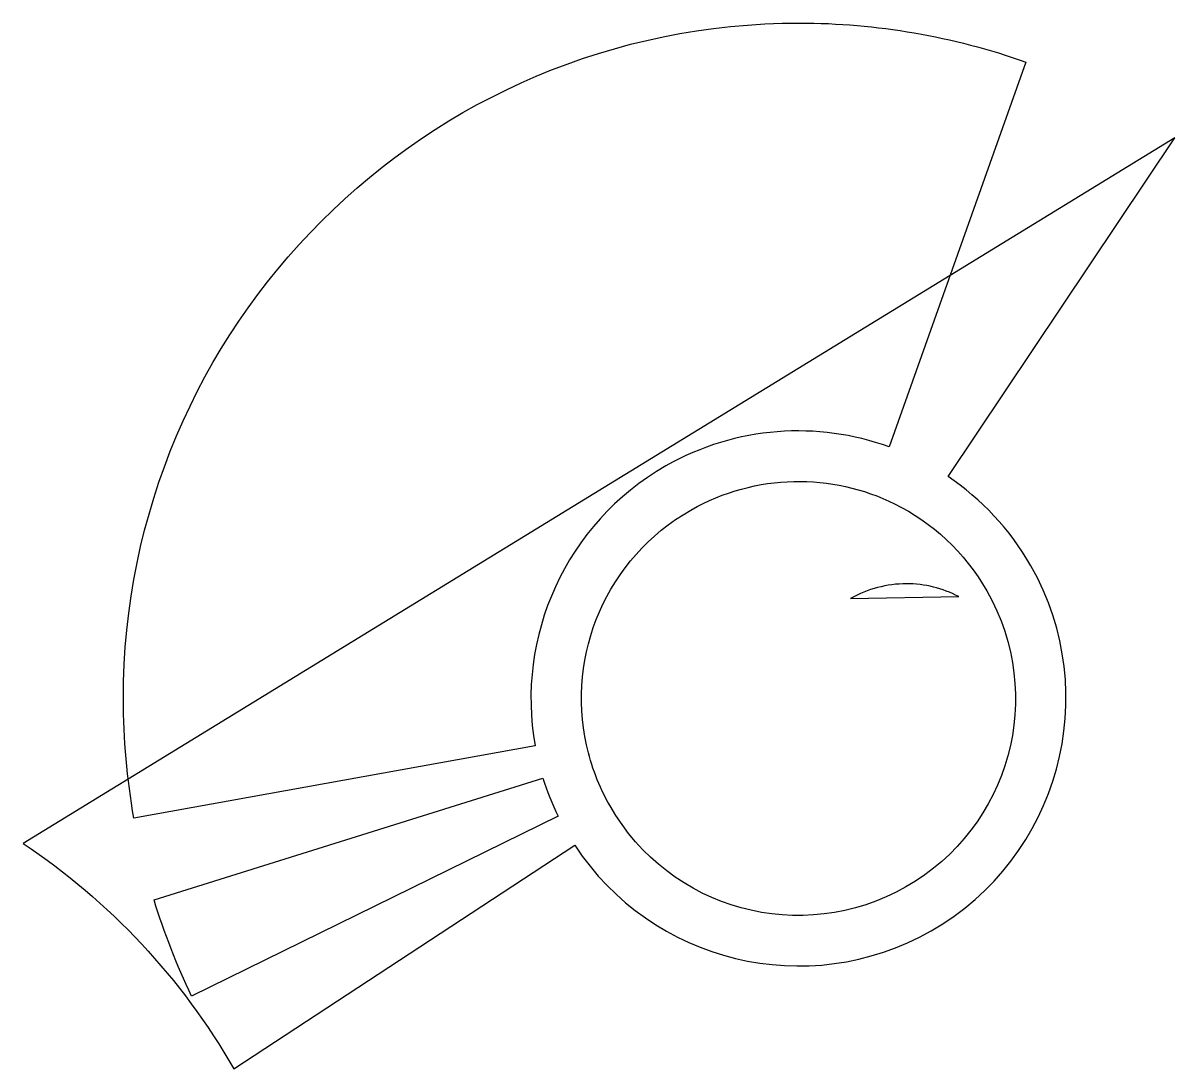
# Model space of a CAD drawing. Header units: centimetres. Extents: x -11.6 to 5.6, y -5.6 to 10.1.
import ezdxf

# ---------------------------------------------------------------- set-up
doc = ezdxf.new("R2010")
doc.units = ezdxf.units.CM
doc.header["$MEASUREMENT"] = 0
doc.layers.add('Layer 1', color=7, linetype='Continuous')

msp = doc.modelspace()

# ---------------------------------------------------------------- linework, layer by layer
at = {"layer": 'Layer 1'}
for points, knots in [([(3.40591, 9.50635), (2.31818, 9.89149), (1.17159, 10.09041), (0.0176, 10.09041), (0.0176, 10.09041), (-5.57074, 10.09041), (-10.1027, 5.55845), (-10.1027, -0.02989), (-10.1027, -0.02989), (-10.1027, -0.62666), (-10.04834, -1.22342), (-9.94455, -1.8103), (-9.94455, -1.8103), (-9.94455, -1.8103), (-3.93962, -0.72806), (-3.93962, -0.72806), (-3.93962, -0.72806), (-4.22931, 0.89414), (-3.49272, 2.59857), (-1.98218, 3.46019), (-1.98218, 3.46019), (-0.92532, 4.06302), (0.29392, 4.12969), (1.3587, 3.74727), (1.3587, 3.74727), (1.3587, 3.74727), (3.40591, 9.50635), (3.40591, 9.50635)], [0, 0, 0, 0, 0.125, 0.125, 0.125, 0.125, 0.25, 0.25, 0.25, 0.25, 0.375, 0.375, 0.375, 0.375, 0.5, 0.5, 0.5, 0.5, 0.625, 0.625, 0.625, 0.625, 0.75, 0.75, 0.75, 0.75, 1, 1, 1, 1]), ([(5.63811, 8.37144), (5.63811, 8.37144), (2.24106, 3.30095), (2.24106, 3.30095), (2.24106, 3.30095), (2.7375, 2.96765), (3.16635, 2.51831), (3.48206, 1.96494), (3.48206, 1.96494), (4.57598, 0.04706), (3.905, -2.40556), (1.98712, -3.49952), (1.98712, -3.49952), (0.14219, -4.55191), (-2.19746, -3.97087), (-3.34658, -2.21782), (-3.34658, -2.21782), (-3.34658, -2.21782), (-8.44861, -5.56617), (-8.44861, -5.56617), (-8.44861, -5.56617), (-9.22453, -4.21379), (-10.30686, -3.05485), (-11.60418, -2.18874), (-11.60418, -2.18874), (-11.60418, -2.18874), (5.63811, 8.37144), (5.63811, 8.37144)], [0, 0, 0, 0, 0.125, 0.125, 0.125, 0.125, 0.25, 0.25, 0.25, 0.25, 0.375, 0.375, 0.375, 0.375, 0.5, 0.5, 0.5, 0.5, 0.625, 0.625, 0.625, 0.625, 0.75, 0.75, 0.75, 0.75, 1, 1, 1, 1]), ([(1.44172, 2.89327), (0.50778, 3.35467), (-0.6305, 3.35712), (-1.60643, 2.8005), (-1.60643, 2.8005), (-2.87526, 2.07677), (-3.47004, 0.63602), (-3.17078, -0.71639), (-3.17078, -0.71639), (-3.10175, -1.02843), (-2.98507, -1.33571), (-2.81809, -1.62848), (-2.81809, -1.62848), (-1.92738, -3.19009), (0.04946, -3.73097), (1.61102, -2.84026), (1.61102, -2.84026), (3.17258, -1.94955), (3.71343, 0.02729), (2.82276, 1.58885), (2.82276, 1.58885), (2.48879, 2.17444), (2.00204, 2.61648), (1.44176, 2.89332), (1.44176, 2.89332), (1.44176, 2.89332), (1.44172, 2.89327), (1.44172, 2.89327)], [0, 0, 0, 0, 0.125, 0.125, 0.125, 0.125, 0.25, 0.25, 0.25, 0.25, 0.375, 0.375, 0.375, 0.375, 0.5, 0.5, 0.5, 0.5, 0.625, 0.625, 0.625, 0.625, 0.75, 0.75, 0.75, 0.75, 1, 1, 1, 1]), ([(0.78361, 1.47495), (1.03822, 1.61996), (1.32631, 1.69656), (1.61934, 1.69656), (1.61934, 1.69656), (1.89137, 1.69656), (2.15968, 1.63046), (2.40061, 1.50464), (2.40061, 1.50464), (2.40061, 1.50464), (0.78361, 1.47495), (0.78361, 1.47495)], [0, 0, 0, 0, 0.25, 0.25, 0.25, 0.25, 0.5, 0.5, 0.5, 0.5, 1, 1, 1, 1]), ([(-3.82139, -1.21385), (-3.82139, -1.21385), (-9.64255, -3.03466), (-9.64255, -3.03466), (-9.64255, -3.03466), (-9.49268, -3.52634), (-9.30364, -4.0119), (-9.08124, -4.47523), (-9.08124, -4.47523), (-9.08124, -4.47523), (-3.59419, -1.78371), (-3.59419, -1.78371), (-3.59419, -1.78371), (-3.68569, -1.59741), (-3.76118, -1.40685), (-3.82139, -1.21385)], [0, 0, 0, 0, 0.2, 0.2, 0.2, 0.2, 0.4, 0.4, 0.4, 0.4, 0.6, 0.6, 0.6, 0.6, 1, 1, 1, 1])]:
    msp.add_open_spline(points, degree=3, knots=knots, dxfattribs=at)

doc.saveas('drawing.dxf')
